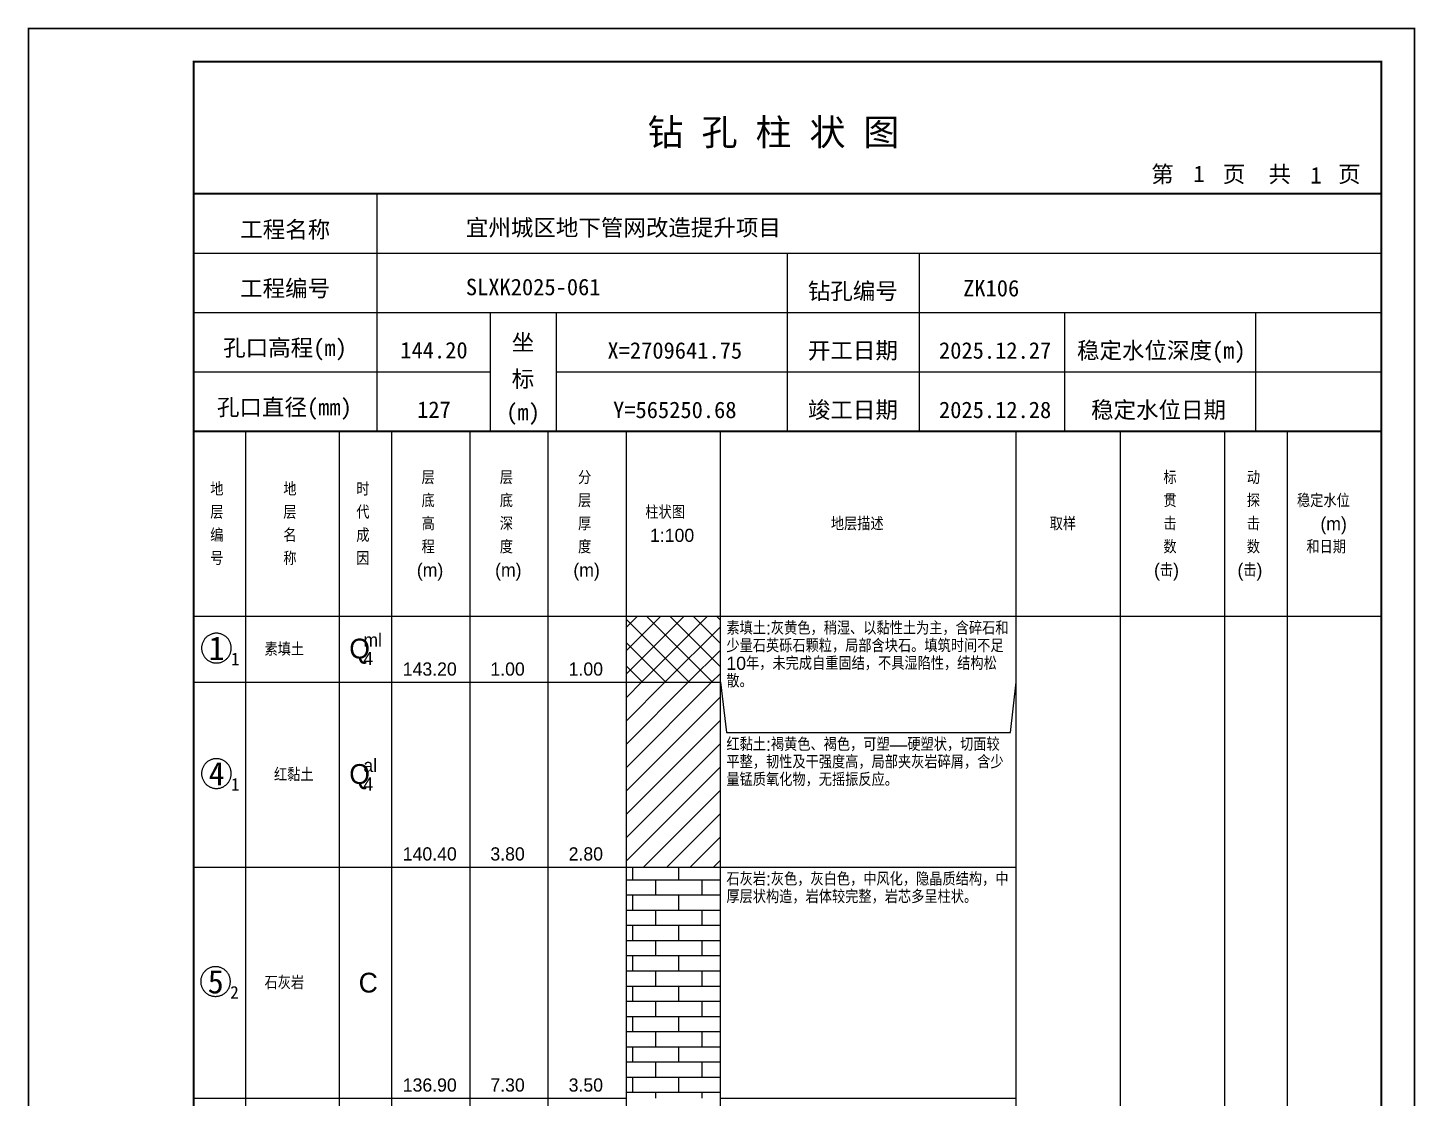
# Model space of a CAD drawing. Header units: millimetres. Extents: x 12489 to 89920, y 4630 to 4927.
# Drawn here: x 58029.3 to 58239.6, y 4764.7 to 4926.8 of the extents above; entities that cross this region are included whole.
import ezdxf
from ezdxf.enums import TextEntityAlignment as Align

# ---------------------------------------------------------------- set-up
doc = ezdxf.new("R2010")
doc.units = ezdxf.units.MM
doc.layers.add('ZZT_TC', color=7, linetype='Continuous')
doc.styles.add('成果图图块', font='', dxfattribs={"height": 2.5})
doc.styles.add('成果图模板', font='')
doc.styles.add('成果图模板标题', font='simhei.ttf')
doc.styles.add('成果图表体', font='Comfont.shx', dxfattribs={"height": 2, "bigfont": 'Hztxt12a.shx'})
doc.styles.get('成果图图块').set_extended_font_data('FangSong_GB2312')
doc.styles.get('成果图模板').set_extended_font_data('FangSong_GB2312')

# ---------------------------------------------------------------- blocks, each defined once
blk = doc.blocks.new('DCBH-1-1-1405', base_point=(0.3, -0.11))
at = {"layer": 'ZZT_TC', "color": 7}
blk.add_polyline3d([(-0.19, 2.31, 0), (-0.3, 2.31, 0), (-0.41, 2.3, 0), (-0.52, 2.29, 0), (-0.63, 2.27, 0), (-0.73, 2.24, 0), (-0.84, 2.21, 0), (-0.95, 2.18, 0), (-1.05, 2.14, 0), (-1.15, 2.09, 0), (-1.25, 2.04, 0), (-1.35, 1.99, 0), (-1.44, 1.93, 0), (-1.53, 1.87, 0), (-1.62, 1.8, 0), (-1.7, 1.73, 0), (-1.78, 1.65, 0), (-1.86, 1.57, 0), (-1.93, 1.49, 0), (-2, 1.4, 0), (-2.06, 1.31, 0), (-2.12, 1.22, 0), (-2.17, 1.12, 0), (-2.22, 1.02, 0), (-2.27, 0.92, 0), (-2.31, 0.82, 0), (-2.34, 0.71, 0), (-2.37, 0.61, 0), (-2.4, 0.5, 0), (-2.41, 0.39, 0), (-2.43, 0.28, 0), (-2.44, 0.17, 0), (-2.44, 0.06, 0), (-2.44, -0.05, 0), (-2.43, -0.16, 0), (-2.41, -0.27, 0), (-2.4, -0.38, 0), (-2.37, -0.49, 0), (-2.34, -0.6, 0), (-2.31, -0.7, 0), (-2.27, -0.8, 0), (-2.22, -0.9, 0), (-2.17, -1, 0), (-2.12, -1.1, 0), (-2.06, -1.19, 0), (-2, -1.28, 0), (-1.93, -1.37, 0), (-1.86, -1.45, 0), (-1.78, -1.53, 0), (-1.7, -1.61, 0), (-1.62, -1.68, 0), (-1.53, -1.75, 0), (-1.44, -1.81, 0), (-1.35, -1.87, 0), (-1.25, -1.93, 0), (-1.15, -1.98, 0), (-1.05, -2.02, 0), (-0.95, -2.06, 0), (-0.84, -2.1, 0), (-0.73, -2.13, 0), (-0.63, -2.15, 0), (-0.52, -2.17, 0), (-0.41, -2.18, 0), (-0.3, -2.19, 0), (-0.19, -2.19, 0), (-0.08, -2.19, 0), (0.03, -2.18, 0), (0.14, -2.17, 0), (0.25, -2.15, 0), (0.36, -2.13, 0), (0.47, -2.1, 0), (0.57, -2.06, 0), (0.67, -2.02, 0), (0.77, -1.98, 0), (0.87, -1.93, 0), (0.97, -1.87, 0), (1.06, -1.81, 0), (1.15, -1.75, 0), (1.24, -1.68, 0), (1.32, -1.61, 0), (1.4, -1.53, 0), (1.48, -1.45, 0), (1.55, -1.37, 0), (1.62, -1.28, 0), (1.68, -1.19, 0), (1.74, -1.1, 0), (1.8, -1, 0), (1.85, -0.9, 0), (1.89, -0.8, 0), (1.93, -0.7, 0), (1.97, -0.6, 0), (2, -0.49, 0), (2.02, -0.38, 0), (2.04, -0.27, 0), (2.05, -0.16, 0), (2.06, -0.05, 0), (2.06, 0.06, 0), (2.06, 0.17, 0), (2.05, 0.28, 0), (2.04, 0.39, 0), (2.02, 0.5, 0), (2, 0.61, 0), (1.97, 0.71, 0), (1.93, 0.82, 0), (1.89, 0.92, 0), (1.85, 1.02, 0), (1.8, 1.12, 0), (1.74, 1.22, 0), (1.68, 1.31, 0), (1.62, 1.4, 0), (1.55, 1.49, 0), (1.48, 1.57, 0), (1.4, 1.65, 0), (1.32, 1.73, 0), (1.24, 1.8, 0), (1.15, 1.87, 0), (1.06, 1.93, 0), (0.97, 1.99, 0), (0.87, 2.04, 0), (0.77, 2.09, 0), (0.67, 2.14, 0), (0.57, 2.18, 0), (0.47, 2.21, 0), (0.36, 2.24, 0), (0.25, 2.27, 0), (0.14, 2.29, 0), (0.03, 2.3, 0), (-0.08, 2.31, 0), (-0.19, 2.31, 0)], dxfattribs=at)
at = {"style": '成果图图块'}
blk.add_text('1', height=3.57, dxfattribs=at).set_placement((-0.16, -1.74), align=Align.CENTER)
blk.add_text('1', height=1.91, dxfattribs=at).set_placement((2.03, -2.53))
blk = doc.blocks.new('DCBH-1-1-1406', base_point=(0.3, -0.11))
at = {"layer": 'ZZT_TC', "color": 7}
blk.add_polyline3d([(-0.19, 2.31, 0), (-0.3, 2.31, 0), (-0.41, 2.3, 0), (-0.52, 2.29, 0), (-0.63, 2.27, 0), (-0.73, 2.24, 0), (-0.84, 2.21, 0), (-0.95, 2.18, 0), (-1.05, 2.14, 0), (-1.15, 2.09, 0), (-1.25, 2.04, 0), (-1.35, 1.99, 0), (-1.44, 1.93, 0), (-1.53, 1.87, 0), (-1.62, 1.8, 0), (-1.7, 1.73, 0), (-1.78, 1.65, 0), (-1.86, 1.57, 0), (-1.93, 1.49, 0), (-2, 1.4, 0), (-2.06, 1.31, 0), (-2.12, 1.22, 0), (-2.17, 1.12, 0), (-2.22, 1.02, 0), (-2.27, 0.92, 0), (-2.31, 0.82, 0), (-2.34, 0.71, 0), (-2.37, 0.61, 0), (-2.4, 0.5, 0), (-2.41, 0.39, 0), (-2.43, 0.28, 0), (-2.44, 0.17, 0), (-2.44, 0.06, 0), (-2.44, -0.05, 0), (-2.43, -0.16, 0), (-2.41, -0.27, 0), (-2.4, -0.38, 0), (-2.37, -0.49, 0), (-2.34, -0.6, 0), (-2.31, -0.7, 0), (-2.27, -0.8, 0), (-2.22, -0.9, 0), (-2.17, -1, 0), (-2.12, -1.1, 0), (-2.06, -1.19, 0), (-2, -1.28, 0), (-1.93, -1.37, 0), (-1.86, -1.45, 0), (-1.78, -1.53, 0), (-1.7, -1.61, 0), (-1.62, -1.68, 0), (-1.53, -1.75, 0), (-1.44, -1.81, 0), (-1.35, -1.87, 0), (-1.25, -1.93, 0), (-1.15, -1.98, 0), (-1.05, -2.02, 0), (-0.95, -2.06, 0), (-0.84, -2.1, 0), (-0.73, -2.13, 0), (-0.63, -2.15, 0), (-0.52, -2.17, 0), (-0.41, -2.18, 0), (-0.3, -2.19, 0), (-0.19, -2.19, 0), (-0.08, -2.19, 0), (0.03, -2.18, 0), (0.14, -2.17, 0), (0.25, -2.15, 0), (0.36, -2.13, 0), (0.47, -2.1, 0), (0.57, -2.06, 0), (0.67, -2.02, 0), (0.77, -1.98, 0), (0.87, -1.93, 0), (0.97, -1.87, 0), (1.06, -1.81, 0), (1.15, -1.75, 0), (1.24, -1.68, 0), (1.32, -1.61, 0), (1.4, -1.53, 0), (1.48, -1.45, 0), (1.55, -1.37, 0), (1.62, -1.28, 0), (1.68, -1.19, 0), (1.74, -1.1, 0), (1.8, -1, 0), (1.85, -0.9, 0), (1.89, -0.8, 0), (1.93, -0.7, 0), (1.97, -0.6, 0), (2, -0.49, 0), (2.02, -0.38, 0), (2.04, -0.27, 0), (2.05, -0.16, 0), (2.06, -0.05, 0), (2.06, 0.06, 0), (2.06, 0.17, 0), (2.05, 0.28, 0), (2.04, 0.39, 0), (2.02, 0.5, 0), (2, 0.61, 0), (1.97, 0.71, 0), (1.93, 0.82, 0), (1.89, 0.92, 0), (1.85, 1.02, 0), (1.8, 1.12, 0), (1.74, 1.22, 0), (1.68, 1.31, 0), (1.62, 1.4, 0), (1.55, 1.49, 0), (1.48, 1.57, 0), (1.4, 1.65, 0), (1.32, 1.73, 0), (1.24, 1.8, 0), (1.15, 1.87, 0), (1.06, 1.93, 0), (0.97, 1.99, 0), (0.87, 2.04, 0), (0.77, 2.09, 0), (0.67, 2.14, 0), (0.57, 2.18, 0), (0.47, 2.21, 0), (0.36, 2.24, 0), (0.25, 2.27, 0), (0.14, 2.29, 0), (0.03, 2.3, 0), (-0.08, 2.31, 0), (-0.19, 2.31, 0)], dxfattribs=at)
at = {"style": '成果图图块'}
blk.add_text('4', height=3.57, dxfattribs=at).set_placement((-0.16, -1.74), align=Align.CENTER)
blk.add_text('1', height=1.91, dxfattribs=at).set_placement((2.03, -2.53))
blk = doc.blocks.new('DCBH-1-1-1407', base_point=(0.43, -0.11))
at = {"layer": 'ZZT_TC', "color": 7}
blk.add_polyline3d([(-0.19, 2.31, 0), (-0.3, 2.31, 0), (-0.41, 2.3, 0), (-0.52, 2.29, 0), (-0.63, 2.27, 0), (-0.73, 2.24, 0), (-0.84, 2.21, 0), (-0.95, 2.18, 0), (-1.05, 2.14, 0), (-1.15, 2.09, 0), (-1.25, 2.04, 0), (-1.35, 1.99, 0), (-1.44, 1.93, 0), (-1.53, 1.87, 0), (-1.62, 1.8, 0), (-1.7, 1.73, 0), (-1.78, 1.65, 0), (-1.86, 1.57, 0), (-1.93, 1.49, 0), (-2, 1.4, 0), (-2.06, 1.31, 0), (-2.12, 1.22, 0), (-2.17, 1.12, 0), (-2.22, 1.02, 0), (-2.27, 0.92, 0), (-2.31, 0.82, 0), (-2.34, 0.71, 0), (-2.37, 0.61, 0), (-2.4, 0.5, 0), (-2.41, 0.39, 0), (-2.43, 0.28, 0), (-2.44, 0.17, 0), (-2.44, 0.06, 0), (-2.44, -0.05, 0), (-2.43, -0.16, 0), (-2.41, -0.27, 0), (-2.4, -0.38, 0), (-2.37, -0.49, 0), (-2.34, -0.6, 0), (-2.31, -0.7, 0), (-2.27, -0.8, 0), (-2.22, -0.9, 0), (-2.17, -1, 0), (-2.12, -1.1, 0), (-2.06, -1.19, 0), (-2, -1.28, 0), (-1.93, -1.37, 0), (-1.86, -1.45, 0), (-1.78, -1.53, 0), (-1.7, -1.61, 0), (-1.62, -1.68, 0), (-1.53, -1.75, 0), (-1.44, -1.81, 0), (-1.35, -1.87, 0), (-1.25, -1.93, 0), (-1.15, -1.98, 0), (-1.05, -2.02, 0), (-0.95, -2.06, 0), (-0.84, -2.1, 0), (-0.73, -2.13, 0), (-0.63, -2.15, 0), (-0.52, -2.17, 0), (-0.41, -2.18, 0), (-0.3, -2.19, 0), (-0.19, -2.19, 0), (-0.08, -2.19, 0), (0.03, -2.18, 0), (0.14, -2.17, 0), (0.25, -2.15, 0), (0.36, -2.13, 0), (0.47, -2.1, 0), (0.57, -2.06, 0), (0.67, -2.02, 0), (0.77, -1.98, 0), (0.87, -1.93, 0), (0.97, -1.87, 0), (1.06, -1.81, 0), (1.15, -1.75, 0), (1.24, -1.68, 0), (1.32, -1.61, 0), (1.4, -1.53, 0), (1.48, -1.45, 0), (1.55, -1.37, 0), (1.62, -1.28, 0), (1.68, -1.19, 0), (1.74, -1.1, 0), (1.8, -1, 0), (1.85, -0.9, 0), (1.89, -0.8, 0), (1.93, -0.7, 0), (1.97, -0.6, 0), (2, -0.49, 0), (2.02, -0.38, 0), (2.04, -0.27, 0), (2.05, -0.16, 0), (2.06, -0.05, 0), (2.06, 0.06, 0), (2.06, 0.17, 0), (2.05, 0.28, 0), (2.04, 0.39, 0), (2.02, 0.5, 0), (2, 0.61, 0), (1.97, 0.71, 0), (1.93, 0.82, 0), (1.89, 0.92, 0), (1.85, 1.02, 0), (1.8, 1.12, 0), (1.74, 1.22, 0), (1.68, 1.31, 0), (1.62, 1.4, 0), (1.55, 1.49, 0), (1.48, 1.57, 0), (1.4, 1.65, 0), (1.32, 1.73, 0), (1.24, 1.8, 0), (1.15, 1.87, 0), (1.06, 1.93, 0), (0.97, 1.99, 0), (0.87, 2.04, 0), (0.77, 2.09, 0), (0.67, 2.14, 0), (0.57, 2.18, 0), (0.47, 2.21, 0), (0.36, 2.24, 0), (0.25, 2.27, 0), (0.14, 2.29, 0), (0.03, 2.3, 0), (-0.08, 2.31, 0), (-0.19, 2.31, 0)], dxfattribs=at)
at = {"style": '成果图图块'}
blk.add_text('5', height=3.57, dxfattribs=at).set_placement((-0.16, -1.74), align=Align.CENTER)
blk.add_text('2', height=1.91, dxfattribs=at).set_placement((2.03, -2.53))
blk = doc.blocks.new('钻孔柱状图路桥昇龙制图梁世成校核莫家里.dwg208', base_point=(25, 236))
for p, q in [((52.82, 236), (52.82, 272)), ((25, 263), (205, 263)), ((115, 236), (115, 263)), ((135, 236), (135, 263)), ((25, 254), (205, 254)), ((70, 236), (70, 254)), ((80, 236), (80, 254)), ((157, 236), (157, 254)), ((185.95, 236), (185.95, 254)), ((25, 245), (70, 245)), ((80, 245), (205, 245))]:
    blk.add_line(p, q)
for points, const_width in [([(0, 0), (210, 0), (210, 297), (0, 297)], 0.25), ([(25, 5), (205, 5), (205, 292), (25, 292)], 0.3)]:
    blk.add_lwpolyline(points, close=True, dxfattribs=dict(const_width=const_width))
at = {"const_width": 0.3}
for points in [[(25, 272), (205, 272)], [(25, 236), (205, 236)]]:
    blk.add_lwpolyline(points, dxfattribs=at)
for s, height, style, p in [('钻 孔 柱 状 图', 4, '成果图模板标题', (93.8, 279.31)), ('第', 2.5, '成果图模板', (170.12, 273.7)), ('页', 2.5, '成果图模板', (180.96, 273.7)), ('共', 2.5, '成果图模板', (187.88, 273.7)), ('页', 2.5, '成果图模板', (198.44, 273.7)), ('工程名称', 2.5, '成果图模板', (32.07, 265.32)), ('宜州城区地下管网改造提升项目', 2.5, '成果图模板', (66.26, 265.61)), ('工程编号', 2.5, '成果图模板', (32.05, 256.41)), ('SLXK2025-061', 2.5, '成果图模板', (66.26, 256.61)), ('钻孔编号', 2.5, '成果图模板', (118.08, 256)), ('ZK106', 2.5, '成果图模板', (141.61, 256.43)), ('孔口高程(m)', 2.5, '成果图模板', (29.48, 247.41)), ('坐', 2.5, '成果图模板', (73.21, 248.24)), ('开工日期', 2.5, '成果图模板', (118.08, 247)), ('稳定水位深度(m)', 2.5, '成果图模板', (158.86, 247)), ('标', 2.5, '成果图模板', (73.21, 242.7)), ('孔口直径(mm)', 2.5, '成果图模板', (28.54, 238.41)), ('(m) ', 2.5, '成果图模板', (72.38, 237.65)), ('竣工日期', 2.5, '成果图模板', (118.08, 238)), ('稳定水位日期', 2.5, '成果图模板', (160.99, 238))]:
    blk.add_text(s, height=height, dxfattribs=dict(style=style)).set_placement(p)
at = {"style": '成果图模板'}
for s, p in [('1', (177.35, 273.74)), ('1', (195.08, 273.53)), ('144.20', (61.43, 247.04)), ('X=2709641.75', (97.92, 247)), ('2025.12.27', (146.46, 247)), ('127', (61.43, 238.04)), ('Y=565250.68', (97.92, 238)), ('2025.12.28', (146.46, 238))]:
    blk.add_text(s, height=2.5, dxfattribs=at).set_placement(p, align=Align.CENTER)

msp = doc.modelspace()

# ---------------------------------------------------------------- hatches: boundary and pattern name
at = {"linetype": 'Continuous'}
h = msp.add_hatch(dxfattribs=at)
h.set_pattern_fill('GKSTT', scale=0.5, style=0, pattern_type=2)
h.set_pattern_definition([(45, (0, 0), (-1.76776695, 1.76776695), []), (135, (0, 0), (-1.76776695, -1.76776695), [])])
h.paths.add_polyline_path([(58120.06, 4827.71), (58134.29, 4827.71), (58134.29, 4837.71), (58120.06, 4837.71)])
h = msp.add_hatch(dxfattribs=at)
h.set_pattern_fill('GKNXT', scale=0.5, style=0, pattern_type=2)
h.set_pattern_definition([(45, (0, 0), (-1.76776695, 1.76776695), [])])
h.paths.add_polyline_path([(58120.06, 4799.71), (58134.29, 4799.71), (58134.29, 4827.71), (58120.06, 4827.71)])
h = msp.add_hatch(dxfattribs=at)
h.set_pattern_fill('GKSHY', scale=0.5, style=0, pattern_type=2)
h.set_pattern_definition([(0, (0, 0), (0, 2.3), []), (90, (0, 0), (-3.5, 2.3), [2.3, -2.3])])
h.paths.add_polyline_path([(58120.06, 4764.71), (58134.29, 4764.71), (58134.29, 4799.71), (58120.06, 4799.71)])

# ---------------------------------------------------------------- linework, layer by layer
at = {"color": 0}
for p, q in [((58054.45, 4837.71), (58062.35, 4837.71)), ((58054.45, 4827.71), (58054.45, 4837.71)), ((58062.35, 4827.71), (58062.35, 4837.71)), ((58054.45, 4827.71), (58062.35, 4827.71)), ((58054.45, 4827.71), (58062.35, 4827.71)), ((58054.45, 4799.71), (58054.45, 4827.71)), ((58062.35, 4799.71), (58062.35, 4827.71)), ((58054.45, 4799.71), (58062.35, 4799.71)), ((58054.45, 4799.71), (58062.35, 4799.71)), ((58054.45, 4764.71), (58054.45, 4799.71)), ((58062.35, 4764.71), (58062.35, 4799.71)), ((58054.45, 4764.71), (58062.35, 4764.71))]:
    msp.add_line(p, q, dxfattribs=at)
for points in [[(58054.45, 4865.71), (58062.35, 4865.71)], [(58054.45, 4837.71), (58054.45, 4865.71)], [(58062.35, 4837.71), (58062.35, 4865.71)], [(58062.35, 4865.71), (58076.58, 4865.71)], [(58062.35, 4837.71), (58062.35, 4865.71)], [(58076.58, 4837.71), (58076.58, 4865.71)], [(58076.58, 4865.71), (58084.49, 4865.71)], [(58076.58, 4837.71), (58076.58, 4865.71)], [(58084.49, 4837.71), (58084.49, 4865.71)], [(58084.49, 4865.71), (58096.35, 4865.71)], [(58084.49, 4837.71), (58084.49, 4865.71)], [(58096.35, 4837.71), (58096.35, 4865.71)], [(58096.35, 4865.71), (58108.2, 4865.71)], [(58096.35, 4837.71), (58096.35, 4865.71)], [(58108.2, 4837.71), (58108.2, 4865.71)], [(58108.2, 4865.71), (58120.06, 4865.71)], [(58108.2, 4837.71), (58108.2, 4865.71)], [(58120.06, 4837.71), (58120.06, 4865.71)], [(58120.06, 4865.71), (58134.29, 4865.71)], [(58120.06, 4837.71), (58120.06, 4865.71)], [(58134.29, 4837.71), (58134.29, 4865.71)], [(58134.29, 4865.71), (58179.11, 4865.71)], [(58134.29, 4837.71), (58134.29, 4865.71)], [(58179.11, 4837.71), (58179.11, 4865.71)], [(58179.11, 4865.71), (58194.92, 4865.71)], [(58179.11, 4837.71), (58179.11, 4865.71)], [(58194.92, 4837.71), (58194.92, 4865.71)], [(58194.92, 4865.71), (58210.73, 4865.71)], [(58194.92, 4837.71), (58194.92, 4865.71)], [(58210.73, 4837.71), (58210.73, 4865.71)], [(58210.73, 4865.71), (58220.22, 4865.71)], [(58210.73, 4837.71), (58210.73, 4865.71)], [(58220.22, 4837.71), (58220.22, 4865.71)], [(58220.22, 4865.71), (58234.45, 4865.71)], [(58220.22, 4837.71), (58220.22, 4865.71)], [(58234.45, 4837.71), (58234.45, 4865.71)], [(58054.45, 4837.71), (58062.35, 4837.71)], [(58054.45, 4643.71), (58054.45, 4837.71)], [(58054.45, 4837.71), (58062.35, 4837.71)], [(58062.35, 4643.71), (58062.35, 4837.71)], [(58062.35, 4837.71), (58076.58, 4837.71)], [(58062.35, 4643.71), (58062.35, 4837.71)], [(58062.35, 4837.71), (58076.58, 4837.71)], [(58062.35, 4837.71), (58076.58, 4837.71)], [(58062.35, 4827.71), (58062.35, 4837.71)], [(58076.58, 4643.71), (58076.58, 4837.71)], [(58076.58, 4827.71), (58076.58, 4837.71)], [(58076.58, 4837.71), (58084.49, 4837.71)], [(58076.58, 4643.71), (58076.58, 4837.71)], [(58076.58, 4837.71), (58084.49, 4837.71)], [(58076.58, 4837.71), (58084.49, 4837.71)], [(58076.58, 4827.71), (58076.58, 4837.71)], [(58084.49, 4643.71), (58084.49, 4837.71)], [(58084.49, 4827.71), (58084.49, 4837.71)], [(58084.49, 4837.71), (58096.35, 4837.71)], [(58084.49, 4643.71), (58084.49, 4837.71)], [(58084.49, 4837.71), (58096.35, 4837.71)], [(58084.49, 4837.71), (58096.35, 4837.71)], [(58084.49, 4827.71), (58084.49, 4837.71)], [(58096.35, 4643.71), (58096.35, 4837.71)], [(58096.35, 4827.71), (58096.35, 4837.71)], [(58096.35, 4837.71), (58108.2, 4837.71)], [(58096.35, 4643.71), (58096.35, 4837.71)], [(58096.35, 4837.71), (58108.2, 4837.71)], [(58096.35, 4837.71), (58108.2, 4837.71)], [(58096.35, 4827.71), (58096.35, 4837.71)], [(58108.2, 4643.71), (58108.2, 4837.71)], [(58108.2, 4827.71), (58108.2, 4837.71)], [(58108.2, 4837.71), (58120.06, 4837.71)], [(58108.2, 4643.71), (58108.2, 4837.71)], [(58108.2, 4837.71), (58120.06, 4837.71)], [(58108.2, 4837.71), (58120.06, 4837.71)], [(58108.2, 4827.71), (58108.2, 4837.71)], [(58120.06, 4643.71), (58120.06, 4837.71)], [(58120.06, 4827.71), (58120.06, 4837.71)], [(58120.06, 4837.71), (58134.29, 4837.71)], [(58120.06, 4643.71), (58120.06, 4837.71)], [(58120.06, 4837.71), (58134.29, 4837.71)], [(58134.29, 4643.71), (58134.29, 4837.71)], [(58134.29, 4837.71), (58179.11, 4837.71)], [(58134.29, 4643.71), (58134.29, 4837.71)], [(58134.29, 4837.71), (58179.11, 4837.71)], [(58134.29, 4827.71), (58134.29, 4837.71)], [(58179.11, 4643.71), (58179.11, 4837.71)], [(58179.11, 4827.71), (58179.11, 4837.71)], [(58179.11, 4837.71), (58194.92, 4837.71)], [(58179.11, 4643.71), (58179.11, 4837.71)], [(58179.11, 4837.71), (58194.92, 4837.71)], [(58194.92, 4643.71), (58194.92, 4837.71)], [(58194.92, 4837.71), (58210.73, 4837.71)], [(58194.92, 4643.71), (58194.92, 4837.71)], [(58194.92, 4837.71), (58210.73, 4837.71)], [(58210.73, 4643.71), (58210.73, 4837.71)], [(58210.73, 4837.71), (58220.22, 4837.71)], [(58210.73, 4643.71), (58210.73, 4837.71)], [(58210.73, 4837.71), (58220.22, 4837.71)], [(58220.22, 4643.71), (58220.22, 4837.71)], [(58220.22, 4837.71), (58234.45, 4837.71)], [(58220.22, 4643.71), (58220.22, 4837.71)], [(58220.22, 4837.71), (58234.45, 4837.71)], [(58234.45, 4643.71), (58234.45, 4837.71)], [(58062.35, 4827.71), (58076.58, 4827.71)], [(58062.35, 4827.71), (58076.58, 4827.71)], [(58062.35, 4799.71), (58062.35, 4827.71)], [(58076.58, 4799.71), (58076.58, 4827.71)], [(58076.58, 4827.71), (58084.49, 4827.71)], [(58076.58, 4827.71), (58084.49, 4827.71)], [(58076.58, 4799.71), (58076.58, 4827.71)], [(58084.49, 4799.71), (58084.49, 4827.71)], [(58084.49, 4827.71), (58096.35, 4827.71)], [(58084.49, 4827.71), (58096.35, 4827.71)], [(58084.49, 4799.71), (58084.49, 4827.71)], [(58096.35, 4799.71), (58096.35, 4827.71)], [(58096.35, 4827.71), (58108.2, 4827.71)], [(58096.35, 4827.71), (58108.2, 4827.71)], [(58096.35, 4799.71), (58096.35, 4827.71)], [(58108.2, 4799.71), (58108.2, 4827.71)], [(58108.2, 4827.71), (58120.06, 4827.71)], [(58108.2, 4827.71), (58120.06, 4827.71)], [(58108.2, 4799.71), (58108.2, 4827.71)], [(58120.06, 4799.71), (58120.06, 4827.71)], [(58134.29, 4827.71), (58135.19, 4820.11)], [(58134.29, 4799.71), (58134.29, 4827.71)], [(58178.22, 4820.11), (58179.11, 4827.71)], [(58179.11, 4799.71), (58179.11, 4827.71)], [(58135.19, 4820.11), (58178.22, 4820.11)], [(58062.35, 4799.71), (58076.58, 4799.71)], [(58062.35, 4799.71), (58076.58, 4799.71)], [(58062.35, 4764.71), (58062.35, 4799.71)], [(58076.58, 4764.71), (58076.58, 4799.71)], [(58076.58, 4799.71), (58084.49, 4799.71)], [(58076.58, 4799.71), (58084.49, 4799.71)], [(58076.58, 4764.71), (58076.58, 4799.71)], [(58084.49, 4764.71), (58084.49, 4799.71)], [(58084.49, 4799.71), (58096.35, 4799.71)], [(58084.49, 4799.71), (58096.35, 4799.71)], [(58084.49, 4764.71), (58084.49, 4799.71)], [(58096.35, 4764.71), (58096.35, 4799.71)], [(58096.35, 4799.71), (58108.2, 4799.71)], [(58096.35, 4799.71), (58108.2, 4799.71)], [(58096.35, 4764.71), (58096.35, 4799.71)], [(58108.2, 4764.71), (58108.2, 4799.71)], [(58108.2, 4799.71), (58120.06, 4799.71)], [(58108.2, 4799.71), (58120.06, 4799.71)], [(58108.2, 4764.71), (58108.2, 4799.71)], [(58120.06, 4764.71), (58120.06, 4799.71)], [(58134.29, 4799.71), (58179.11, 4799.71)], [(58134.29, 4799.71), (58179.11, 4799.71)], [(58134.29, 4764.71), (58134.29, 4799.71)], [(58179.11, 4764.71), (58179.11, 4799.71)], [(58062.35, 4764.71), (58076.58, 4764.71)], [(58076.58, 4764.71), (58084.49, 4764.71)], [(58084.49, 4764.71), (58096.35, 4764.71)], [(58096.35, 4764.71), (58108.2, 4764.71)], [(58108.2, 4764.71), (58120.06, 4764.71)], [(58134.29, 4764.71), (58179.11, 4764.71)]]:
    msp.add_lwpolyline(points, dxfattribs=at)
at = {"color": 7, "flags": 128}
for points in [[(58120.06, 4827.71), (58134.29, 4827.71)], [(58120.06, 4799.71), (58134.29, 4799.71)]]:
    msp.add_lwpolyline(points, dxfattribs=at)

# ---------------------------------------------------------------- block references
for name, p in [('钻孔柱状图路桥昇龙制图梁世成校核莫家里.dwg208', (58054.45, 4865.71)), ('DCBH-1-1-1405', (58058.4, 4832.71)), ('DCBH-1-1-1406', (58058.4, 4813.71)), ('DCBH-1-1-1407', (58058.4, 4782.21))]:
    msp.add_blockref(name, p)

# ---------------------------------------------------------------- texts
at = {"color": 0, "style": '成果图表体'}
for s, height, p in [('层', 2, (58089, 4857.71)), ('层', 2, (58100.85, 4857.71)), ('分', 2, (58112.71, 4857.71)), ('标', 2, (58201.41, 4857.71)), ('动', 2, (58214.05, 4857.71)), ('地', 2, (58056.98, 4855.96)), ('地', 2, (58068.05, 4855.96)), ('时', 2, (58079.11, 4855.96)), ('底', 2, (58089, 4854.21)), ('底', 2, (58100.85, 4854.21)), ('层', 2, (58112.71, 4854.21)), ('贯', 2, (58201.41, 4854.21)), ('探', 2, (58214.05, 4854.21)), ('稳定水位', 2, (58221.65, 4854.21)), ('层', 2, (58056.98, 4852.46)), ('层', 2, (58068.05, 4852.46)), ('代', 2, (58079.11, 4852.46)), ('高', 2, (58089, 4850.71)), ('深', 2, (58100.85, 4850.71)), ('厚', 2, (58112.71, 4850.71)), ('柱状图', 2, (58122.91, 4852.46)), ('地层描述', 2, (58151.02, 4850.71)), ('取样', 2, (58184.18, 4850.71)), ('击', 2, (58201.41, 4850.71)), ('击', 2, (58214.05, 4850.71)), ('(m)', 2, (58225.2, 4850.71)), ('编', 2, (58056.98, 4848.96)), ('名', 2, (58068.05, 4848.96)), ('成', 2, (58079.11, 4848.96)), ('1:100', 2, (58123.62, 4848.96)), ('程', 2, (58089, 4847.21)), ('度', 2, (58100.85, 4847.21)), ('度', 2, (58112.71, 4847.21)), ('数', 2, (58201.41, 4847.21)), ('数', 2, (58214.05, 4847.21)), ('和日期', 2, (58223.07, 4847.21)), ('号', 2, (58056.98, 4845.46)), ('称', 2, (58068.05, 4845.46)), ('因', 2, (58079.11, 4845.46)), ('(m)', 2, (58088.28, 4843.71)), ('(m)', 2, (58100.14, 4843.71)), ('(m)', 2, (58112, 4843.71)), ('(击)', 2, (58199.99, 4843.71)), ('(击)', 2, (58212.63, 4843.71)), ('素填土', 2, (58065.2, 4831.71)), ('Q', 3, (58078.05, 4831.31)), ('ml', 2, (58080.18, 4833.11)), ('4', 2, (58080.18, 4830.31)), ('143.20', 2, (58086.15, 4828.71)), ('1.00', 2, (58099.43, 4828.71)), ('1.00', 2, (58111.29, 4828.71)), ('红黏土', 2, (58066.63, 4812.71)), ('Q', 3, (58078.05, 4812.31)), ('al', 2, (58080.18, 4814.11)), ('4', 2, (58080.18, 4811.31)), ('140.40', 2, (58086.15, 4800.71)), ('3.80', 2, (58099.43, 4800.71)), ('2.80', 2, (58111.29, 4800.71)), ('石灰岩', 2, (58065.2, 4781.21)), ('C', 3, (58079.47, 4780.71)), ('136.90', 2, (58086.15, 4765.71)), ('7.30', 2, (58099.43, 4765.71)), ('3.50', 2, (58111.29, 4765.71))]:
    msp.add_text(s, height=height, dxfattribs=at).set_placement(p)
at = {"color": 0, "char_height": 2, "width": 43.0292, "attachment_point": 1, "line_spacing_factor": 0.8, "style": '成果图表体'}
for s, insert in [('素填土:灰黄色，稍湿、以黏性土为主，含碎石和少量石英砾石颗粒，局部含块石。填筑时间不足10年，未完成自重固结，不具湿陷性，结构松散。', (58135.19, 4836.91)), ('红黏土:褐黄色、褐色，可塑—硬塑状，切面较平整，韧性及干强度高，局部夹灰岩碎屑，含少量锰质氧化物，无摇振反应。', (58135.19, 4819.31)), ('石灰岩:灰色，灰白色，中风化，隐晶质结构，中厚层状构造，岩体较完整，岩芯多呈柱状。', (58135.19, 4798.91))]:
    msp.add_mtext(s, dxfattribs=dict(at, insert=insert))

doc.saveas('drawing.dxf')
